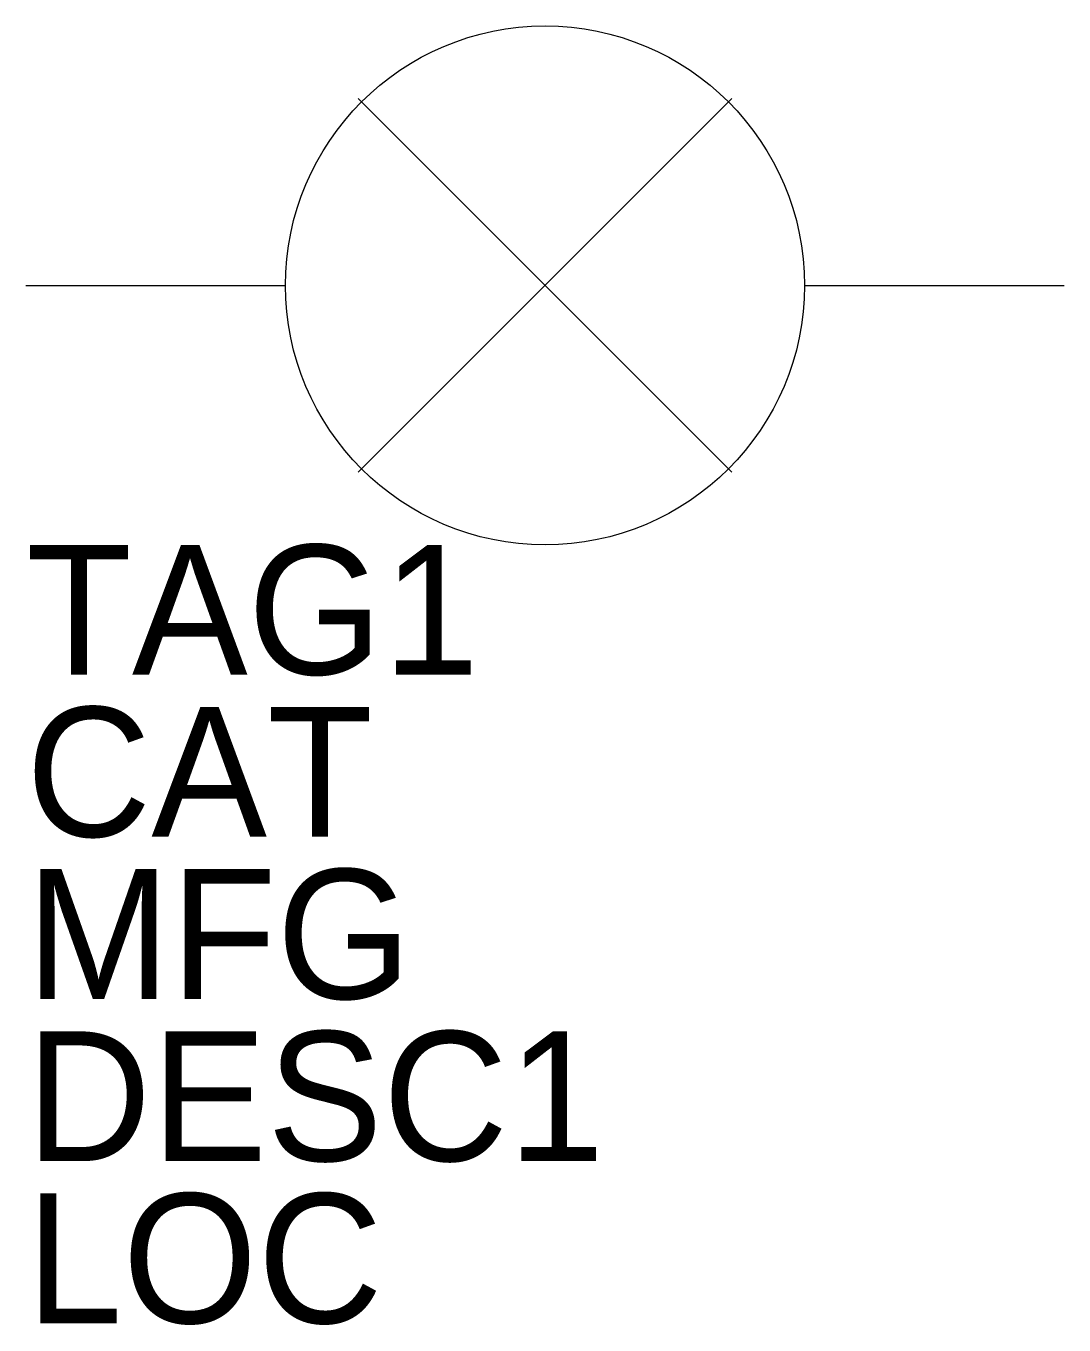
# Model space of a CAD drawing. Extents: x -0.5 to 0.5, y -1 to 0.25.
import ezdxf

# ---------------------------------------------------------------- set-up
doc = ezdxf.new("R2010")
doc.units = 0
doc.layers.get('0').update_dxf_attribs({"linetype": 'CONTINUOUS'})

msp = doc.modelspace()

# ---------------------------------------------------------------- linework, layer by layer
for p, q in [((-0.18, -0.18), (0.18, 0.18)), ((-0.18, 0.18), (0.18, -0.18)), ((-0.5, 0), (-0.25, 0)), ((0.25, 0), (0.5, 0))]:
    msp.add_line(p, q)
msp.add_circle((0, 0), 0.25)

# ---------------------------------------------------------------- texts
for tag, p in [('TAG1', (-0.5, -0.375)), ('CAT', (-0.5, -0.53125)), ('MFG', (-0.5, -0.6875)), ('DESC1', (-0.5, -0.84375)), ('LOC', (-0.5, -1))]:
    msp.add_attdef(tag, p, '', height=0.125)

doc.saveas('drawing.dxf')
